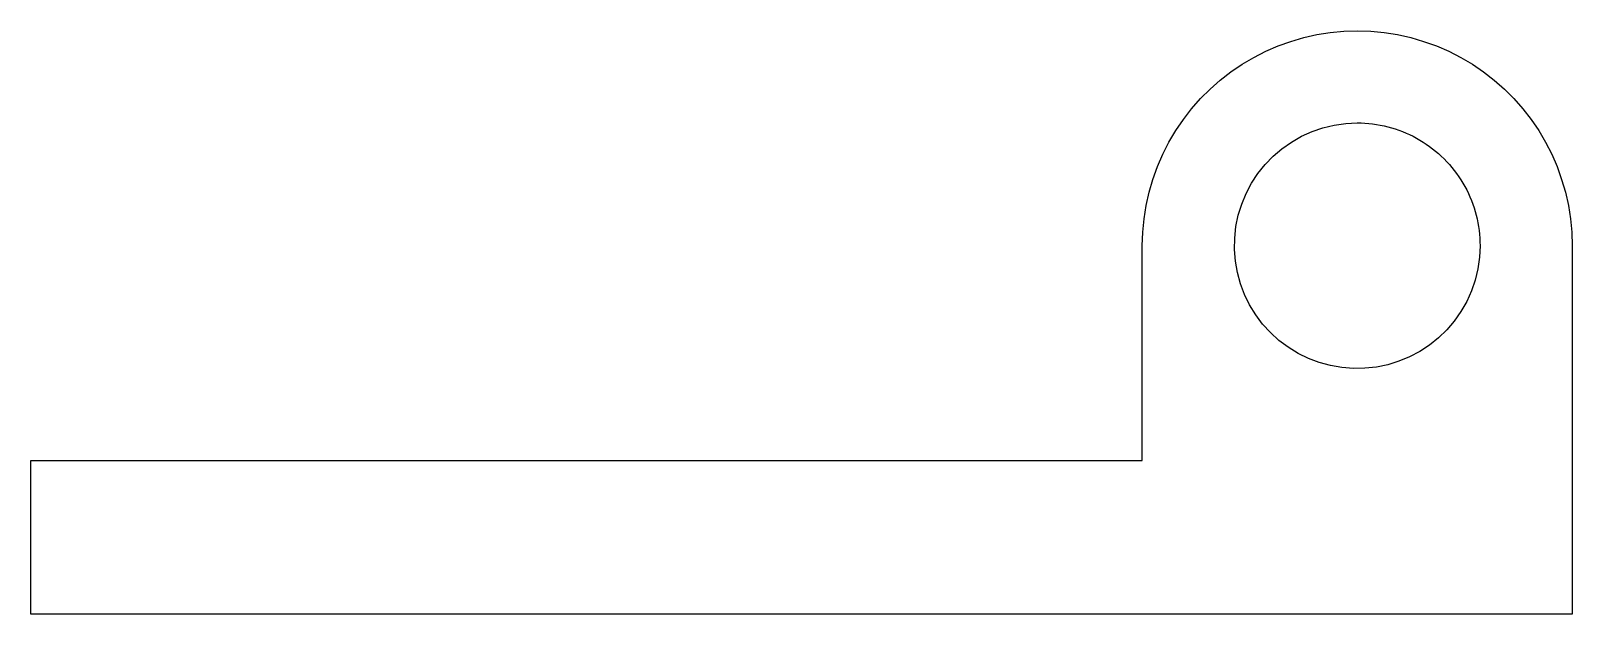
# Model space of a CAD drawing. Header units: metres. Extents: x -37.6 to 12.6, y 0 to 19.
import ezdxf

# ---------------------------------------------------------------- set-up
doc = ezdxf.new("R2010")
doc.units = ezdxf.units.M

msp = doc.modelspace()

# ---------------------------------------------------------------- linework, layer by layer
for points in [[(-1.4, 12), (-1.386, 12.44), (-1.345, 12.877), (-1.276, 13.312), (-1.18, 13.741), (-1.057, 14.163), (-0.908, 14.577), (-0.734, 14.98), (-0.534, 15.372), (-0.31, 15.751), (-0.063, 16.114), (0.206, 16.462), (0.497, 16.792), (0.808, 17.103), (1.138, 17.394), (1.486, 17.663), (1.849, 17.91), (2.228, 18.134), (2.62, 18.334), (3.023, 18.508), (3.437, 18.657), (3.859, 18.78), (4.288, 18.876), (4.723, 18.945), (5.16, 18.986), (5.6, 19), (6.04, 18.986), (6.477, 18.945), (6.912, 18.876), (7.341, 18.78), (7.763, 18.657), (8.177, 18.508), (8.58, 18.334), (8.972, 18.134), (9.351, 17.91), (9.714, 17.663), (10.062, 17.394), (10.392, 17.103), (10.703, 16.792), (10.994, 16.462), (11.263, 16.114), (11.51, 15.751), (11.734, 15.372), (11.934, 14.98), (12.108, 14.577), (12.257, 14.163), (12.38, 13.741), (12.476, 13.312), (12.545, 12.877), (12.586, 12.44), (12.6, 12)], [(9.6, 12), (9.582, 11.624), (9.529, 11.25), (9.441, 10.884), (9.319, 10.528), (9.164, 10.184), (8.977, 9.857), (8.761, 9.548), (8.516, 9.262), (8.245, 9), (7.951, 8.764), (7.636, 8.557), (7.303, 8.381), (6.955, 8.236), (6.595, 8.126), (6.226, 8.049), (5.851, 8.008), (5.474, 8.002), (5.099, 8.032), (4.727, 8.096), (4.364, 8.196), (4.011, 8.329), (3.673, 8.495), (3.352, 8.692), (3.05, 8.918), (2.772, 9.172), (2.518, 9.45), (2.292, 9.752), (2.095, 10.073), (1.929, 10.411), (1.796, 10.764), (1.696, 11.127), (1.632, 11.499), (1.602, 11.874), (1.608, 12.251), (1.649, 12.626), (1.726, 12.995), (1.836, 13.355), (1.981, 13.703), (2.157, 14.036), (2.364, 14.351), (2.6, 14.645), (2.862, 14.916), (3.148, 15.161), (3.457, 15.377), (3.784, 15.564), (4.128, 15.719), (4.484, 15.841), (4.85, 15.929), (5.224, 15.982), (5.6, 16)], [(5.6, 16), (5.726, 15.998), (5.851, 15.992), (5.976, 15.982), (6.101, 15.968), (6.226, 15.951), (6.35, 15.929), (6.473, 15.904), (6.595, 15.874), (6.716, 15.841), (6.836, 15.804), (6.955, 15.764), (7.072, 15.719), (7.189, 15.671), (7.303, 15.619), (7.416, 15.564), (7.527, 15.505), (7.636, 15.443), (7.743, 15.377), (7.848, 15.308), (7.951, 15.236), (8.052, 15.161), (8.15, 15.082), (8.245, 15), (8.338, 14.916), (8.428, 14.828), (8.516, 14.738), (8.6, 14.645), (8.682, 14.55), (8.761, 14.452), (8.836, 14.351), (8.908, 14.248), (8.977, 14.143), (9.043, 14.036), (9.105, 13.927), (9.164, 13.816), (9.219, 13.703), (9.271, 13.589), (9.319, 13.472), (9.364, 13.355), (9.404, 13.236), (9.441, 13.116), (9.474, 12.995), (9.504, 12.873), (9.529, 12.75), (9.551, 12.626), (9.568, 12.501), (9.582, 12.376), (9.592, 12.251), (9.598, 12.126), (9.6, 12)], [(-1.4, 5), (-1.4, 5.14), (-1.4, 5.28), (-1.4, 5.42), (-1.4, 5.56), (-1.4, 5.7), (-1.4, 5.84), (-1.4, 5.98), (-1.4, 6.12), (-1.4, 6.26), (-1.4, 6.4), (-1.4, 6.54), (-1.4, 6.68), (-1.4, 6.82), (-1.4, 6.96), (-1.4, 7.1), (-1.4, 7.24), (-1.4, 7.38), (-1.4, 7.52), (-1.4, 7.66), (-1.4, 7.8), (-1.4, 7.94), (-1.4, 8.08), (-1.4, 8.22), (-1.4, 8.36), (-1.4, 8.5), (-1.4, 8.64), (-1.4, 8.78), (-1.4, 8.92), (-1.4, 9.06), (-1.4, 9.2), (-1.4, 9.34), (-1.4, 9.48), (-1.4, 9.62), (-1.4, 9.76), (-1.4, 9.9), (-1.4, 10.04), (-1.4, 10.18), (-1.4, 10.32), (-1.4, 10.46), (-1.4, 10.6), (-1.4, 10.74), (-1.4, 10.88), (-1.4, 11.02), (-1.4, 11.16), (-1.4, 11.3), (-1.4, 11.44), (-1.4, 11.58), (-1.4, 11.72), (-1.4, 11.86), (-1.4, 12)], [(-1.4, 5), (-1.4, 5.14), (-1.4, 5.28), (-1.4, 5.42), (-1.4, 5.56), (-1.4, 5.7), (-1.4, 5.84), (-1.4, 5.98), (-1.4, 6.12), (-1.4, 6.26), (-1.4, 6.4), (-1.4, 6.54), (-1.4, 6.68), (-1.4, 6.82), (-1.4, 6.96), (-1.4, 7.1), (-1.4, 7.24), (-1.4, 7.38), (-1.4, 7.52), (-1.4, 7.66), (-1.4, 7.8), (-1.4, 7.94), (-1.4, 8.08), (-1.4, 8.22), (-1.4, 8.36), (-1.4, 8.5), (-1.4, 8.64), (-1.4, 8.78), (-1.4, 8.92), (-1.4, 9.06), (-1.4, 9.2), (-1.4, 9.34), (-1.4, 9.48), (-1.4, 9.62), (-1.4, 9.76), (-1.4, 9.9), (-1.4, 10.04), (-1.4, 10.18), (-1.4, 10.32), (-1.4, 10.46), (-1.4, 10.6), (-1.4, 10.74), (-1.4, 10.88), (-1.4, 11.02), (-1.4, 11.16), (-1.4, 11.3), (-1.4, 11.44), (-1.4, 11.58), (-1.4, 11.72), (-1.4, 11.86), (-1.4, 12)], [(12.6, 12), (12.6, 11.76), (12.6, 11.52), (12.6, 11.28), (12.6, 11.04), (12.6, 10.8), (12.6, 10.56), (12.6, 10.32), (12.6, 10.08), (12.6, 9.84), (12.6, 9.6), (12.6, 9.36), (12.6, 9.12), (12.6, 8.88), (12.6, 8.64), (12.6, 8.4), (12.6, 8.16), (12.6, 7.92), (12.6, 7.68), (12.6, 7.44), (12.6, 7.2), (12.6, 6.96), (12.6, 6.72), (12.6, 6.48), (12.6, 6.24), (12.6, 6), (12.6, 5.76), (12.6, 5.52), (12.6, 5.28), (12.6, 5.04), (12.6, 4.8), (12.6, 4.56), (12.6, 4.32), (12.6, 4.08), (12.6, 3.84), (12.6, 3.6), (12.6, 3.36), (12.6, 3.12), (12.6, 2.88), (12.6, 2.64), (12.6, 2.4), (12.6, 2.16), (12.6, 1.92), (12.6, 1.68), (12.6, 1.44), (12.6, 1.2), (12.6, 0.96), (12.6, 0.72), (12.6, 0.48), (12.6, 0.24), (12.6, 0)], [(-37.6, 0), (-37.6, 0.1), (-37.6, 0.2), (-37.6, 0.3), (-37.6, 0.4), (-37.6, 0.5), (-37.6, 0.6), (-37.6, 0.7), (-37.6, 0.8), (-37.6, 0.9), (-37.6, 1), (-37.6, 1.1), (-37.6, 1.2), (-37.6, 1.3), (-37.6, 1.4), (-37.6, 1.5), (-37.6, 1.6), (-37.6, 1.7), (-37.6, 1.8), (-37.6, 1.9), (-37.6, 2), (-37.6, 2.1), (-37.6, 2.2), (-37.6, 2.3), (-37.6, 2.4), (-37.6, 2.5), (-37.6, 2.6), (-37.6, 2.7), (-37.6, 2.8), (-37.6, 2.9), (-37.6, 3), (-37.6, 3.1), (-37.6, 3.2), (-37.6, 3.3), (-37.6, 3.4), (-37.6, 3.5), (-37.6, 3.6), (-37.6, 3.7), (-37.6, 3.8), (-37.6, 3.9), (-37.6, 4), (-37.6, 4.1), (-37.6, 4.2), (-37.6, 4.3), (-37.6, 4.4), (-37.6, 4.5), (-37.6, 4.6), (-37.6, 4.7), (-37.6, 4.8), (-37.6, 4.9), (-37.6, 5)], [(-37.6, 5), (-36.876, 5), (-36.152, 5), (-35.428, 5), (-34.704, 5), (-33.98, 5), (-33.256, 5), (-32.532, 5), (-31.808, 5), (-31.084, 5), (-30.36, 5), (-29.636, 5), (-28.912, 5), (-28.188, 5), (-27.464, 5), (-26.74, 5), (-26.016, 5), (-25.292, 5), (-24.568, 5), (-23.844, 5), (-23.12, 5), (-22.396, 5), (-21.672, 5), (-20.948, 5), (-20.224, 5), (-19.5, 5), (-18.776, 5), (-18.052, 5), (-17.328, 5), (-16.604, 5), (-15.88, 5), (-15.156, 5), (-14.432, 5), (-13.708, 5), (-12.984, 5), (-12.26, 5), (-11.536, 5), (-10.812, 5), (-10.088, 5), (-9.364, 5), (-8.64, 5), (-7.916, 5), (-7.192, 5), (-6.468, 5), (-5.744, 5), (-5.02, 5), (-4.296, 5), (-3.572, 5), (-2.848, 5), (-2.124, 5), (-1.4, 5)], [(-20, 5), (-19.628, 5), (-19.256, 5), (-18.884, 5), (-18.512, 5), (-18.14, 5), (-17.768, 5), (-17.396, 5), (-17.024, 5), (-16.652, 5), (-16.28, 5), (-15.908, 5), (-15.536, 5), (-15.164, 5), (-14.792, 5), (-14.42, 5), (-14.048, 5), (-13.676, 5), (-13.304, 5), (-12.932, 5), (-12.56, 5), (-12.188, 5), (-11.816, 5), (-11.444, 5), (-11.072, 5), (-10.7, 5), (-10.328, 5), (-9.956, 5), (-9.584, 5), (-9.212, 5), (-8.84, 5), (-8.468, 5), (-8.096, 5), (-7.724, 5), (-7.352, 5), (-6.98, 5), (-6.608, 5), (-6.236, 5), (-5.864, 5), (-5.492, 5), (-5.12, 5), (-4.748, 5), (-4.376, 5), (-4.004, 5), (-3.632, 5), (-3.26, 5), (-2.888, 5), (-2.516, 5), (-2.144, 5), (-1.772, 5), (-1.4, 5)], [(12.6, 0), (11.596, 0), (10.592, 0), (9.588, 0), (8.584, 0), (7.58, 0), (6.576, 0), (5.572, 0), (4.568, 0), (3.564, 0), (2.56, 0), (1.556, 0), (0.552, 0), (-0.452, 0), (-1.456, 0), (-2.46, 0), (-3.464, 0), (-4.468, 0), (-5.472, 0), (-6.476, 0), (-7.48, 0), (-8.484, 0), (-9.488, 0), (-10.492, 0), (-11.496, 0), (-12.5, 0), (-13.504, 0), (-14.508, 0), (-15.512, 0), (-16.516, 0), (-17.52, 0), (-18.524, 0), (-19.528, 0), (-20.532, 0), (-21.536, 0), (-22.54, 0), (-23.544, 0), (-24.548, 0), (-25.552, 0), (-26.556, 0), (-27.56, 0), (-28.564, 0), (-29.568, 0), (-30.572, 0), (-31.576, 0), (-32.58, 0), (-33.584, 0), (-34.588, 0), (-35.592, 0), (-36.596, 0), (-37.6, 0)]]:
    msp.add_lwpolyline(points)

doc.saveas('drawing.dxf')
